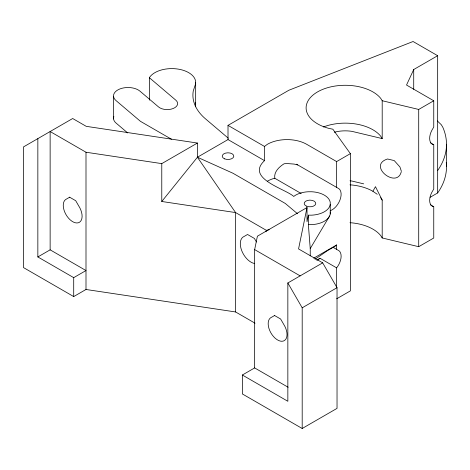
<?xml version="1.0" encoding="UTF-8"?>
<svg xmlns="http://www.w3.org/2000/svg" width="470" height="470" viewBox="0 0 470 470"><rect width="100%" height="100%" fill="white"/><g stroke="black" fill="none" stroke-linecap="round" stroke-linejoin="round"><path stroke-width="0.7" d="M401.321 171.55C397.103 189.533 366.906 165.516 387.533 158.989L394.242 160.593L399.923 166.956L401.257 170.892M288.139 387.251L254.652 367.916L254.652 249.605L257.396 236.193L307.022 207.54L307.022 221.734L308.367 215.166L311.751 215.166A20.345 11.744 0 0 0 330.245 204.485M266.038 231.757L266.331 230.324L269.187 229.718M307.022 207.54L298.562 248.93L322.684 262.853L337.031 287.699L337.031 408.377L302.192 428.493L242.356 393.942L242.356 375.013L254.652 367.916M430.103 197.312L437.664 192.947L437.664 55.707L413.718 69.531L406.521 85.046L433.751 100.768L433.751 127.041L431.765 130.484A12.749 7.361 -60 0 0 432.876 144.507L433.751 144.713L433.751 189.034L431.765 192.477A12.749 7.361 -60 0 0 432.876 206.506L433.751 206.706L433.751 238.014L418.711 246.697L382.198 237.961L380.682 235.564A39.122 22.589 0 0 0 349.991 222.692M149.372 100.157L149.478 77.491A23.87 13.783 0 0 1 178.295 69.125A23.87 13.783 0 0 1 195.244 84.97L193.282 90.91A73.032 42.165 0 0 0 205.531 118.875L228.267 138.186M349.991 184.833A39.122 22.589 0 0 1 372.892 191.278L375.465 186.666L382.198 200.103L382.198 237.961M310.241 255.886L310.241 248.571L329.629 215.971M266.331 230.324L235.593 212.575L161.774 201.483L197.418 157.238L228.009 139.578L264.51 160.646C245.275 178.465 285.478 188.84 293.726 196.442L295.595 195.156A20.345 11.744 0 0 1 308.208 191.76L311.751 191.76A20.345 11.744 0 0 1 330.245 202.441L330.245 213.95M317.738 260.045L319.988 258.247L336.62 267.853L336.62 287.299M333.418 247.52L336.62 244.964L336.62 249.37M264.51 160.646L264.51 146.452L267.354 144.308A27.818 16.062 0 0 1 306.698 144.308L336.62 161.58L350.373 153.643L332.854 129.215L328.695 128.339A39.122 22.589 0 0 1 317.561 91.897A39.122 22.589 0 0 1 380.682 98.324L382.198 100.727L382.198 138.585L351.901 131.347A25.791 14.893 0 0 0 334.329 132.235M315.023 259.276L327.361 250.716L333.154 247.373L339.017 250.757A12.749 7.361 -60 0 1 336.62 267.853M319.988 258.247L316.768 260.28M69.754 197.153L66.623 198.963A13.33 7.696 60 0 0 65.824 214.308A13.33 7.696 60 0 0 79.536 222.228A13.33 7.696 60 0 0 78.743 205.96L75.711 200.714L69.654 197.212M37.847 138.632L37.847 256.943L73.708 277.647L85.998 270.55L50.137 249.84L50.137 131.53L85.998 152.233L161.774 163.619L197.418 143.044L197.418 157.238L235.593 212.575L235.593 311.957L255.04 323.184M228.009 139.578L228.009 125.378L288.874 90.24L413.077 41.507L437.664 55.707M37.847 256.943L50.137 249.84M197.418 143.044L86.221 126.336L72.68 118.516L23.5 146.91L23.5 267.589L73.708 296.576L85.998 289.479L235.593 311.957M382.198 100.727L418.711 109.451L433.751 100.768M313.772 258.153L336.62 244.964M242.356 375.013L287.846 401.28L287.846 282.969L322.684 262.853M274.674 315.464L271.543 317.274A13.33 7.696 60 0 0 270.743 332.619A13.33 7.696 60 0 0 284.462 340.538A13.33 7.696 60 0 0 283.663 324.271L280.631 319.024L274.574 315.523M302.192 428.493L302.192 307.815L337.031 287.699M336.62 298.826L350.373 290.883L350.373 153.643M301.205 193.523L274.791 178.271L273.117 178.671A27.818 16.062 0 0 0 267.354 181.22M308.367 215.166L308.367 224.631L311.751 224.631A20.345 11.744 0 0 0 330.245 211.905M297.727 164.923L294.232 164.089L287.029 163.537L284.121 163.76C279.233 166.803 273.722 171.891 274.791 178.271M363.686 183.852L351.901 181.038A25.791 14.893 0 0 0 350.021 180.786M197.418 157.238L232.961 173.242L285.313 203.469L297.557 213.774M430.585 142.886L433.751 144.713M430.585 204.879L433.751 206.706M296.476 164.2L339.017 188.764A12.749 7.361 -60 0 1 339.922 200.138A12.749 7.361 -60 0 1 330.545 210.601M228.009 125.378L264.51 146.452M171.474 139.243L140.465 121.342L116.031 100.586A14.488 8.366 0 0 1 119.868 88.959A14.488 8.366 0 0 1 140.001 91.18L158.566 106.954A10.434 6.022 0 0 0 173.06 108.552A10.434 6.022 0 0 0 175.827 100.186L149.372 77.709M254.652 249.605L300.142 275.872M372.892 191.278L377.275 194.298M437.329 120.937L441.277 124.709L442.816 127.258A120.608 69.636 0 0 1 437.664 170.498M127.693 132.94L116.031 123.034A14.488 8.366 0 0 1 113.863 116.525M382.198 138.585L380.682 136.183A39.122 22.589 0 0 0 323.407 126.976M380.682 197.706L382.198 200.103M287.846 282.969L302.192 307.815M256.444 241.997L254.388 238.437L247.537 234.483L244.112 236.463A15.069 8.701 60 0 0 241.733 250.669A15.069 8.701 60 0 0 254.605 263.511M308.367 224.631L310.241 248.571M446.5 144.225L446.5 166.668M418.711 109.451L418.711 246.697M413.718 69.531L413.718 89.347M336.62 161.58L336.62 187.377M195.661 82.579L195.661 105.027M161.774 163.619L161.774 201.483M113.564 96.497L113.564 118.939M85.998 152.233L85.998 289.479M73.708 277.647L73.708 296.576M446.259 162.391A120.608 69.636 0 0 1 437.664 192.947M195.361 102.63A23.87 13.783 0 0 1 195.414 106.825M306.657 206.207A5.799 3.349 0 0 0 315.752 203.757A5.799 3.349 0 0 0 307.533 200.432A5.799 3.349 0 0 0 306.657 206.207M224.689 158.883A5.799 3.349 0 0 0 233.784 156.434A5.799 3.349 0 0 0 225.565 153.108A5.799 3.349 0 0 0 224.689 158.883"/></g></svg>
